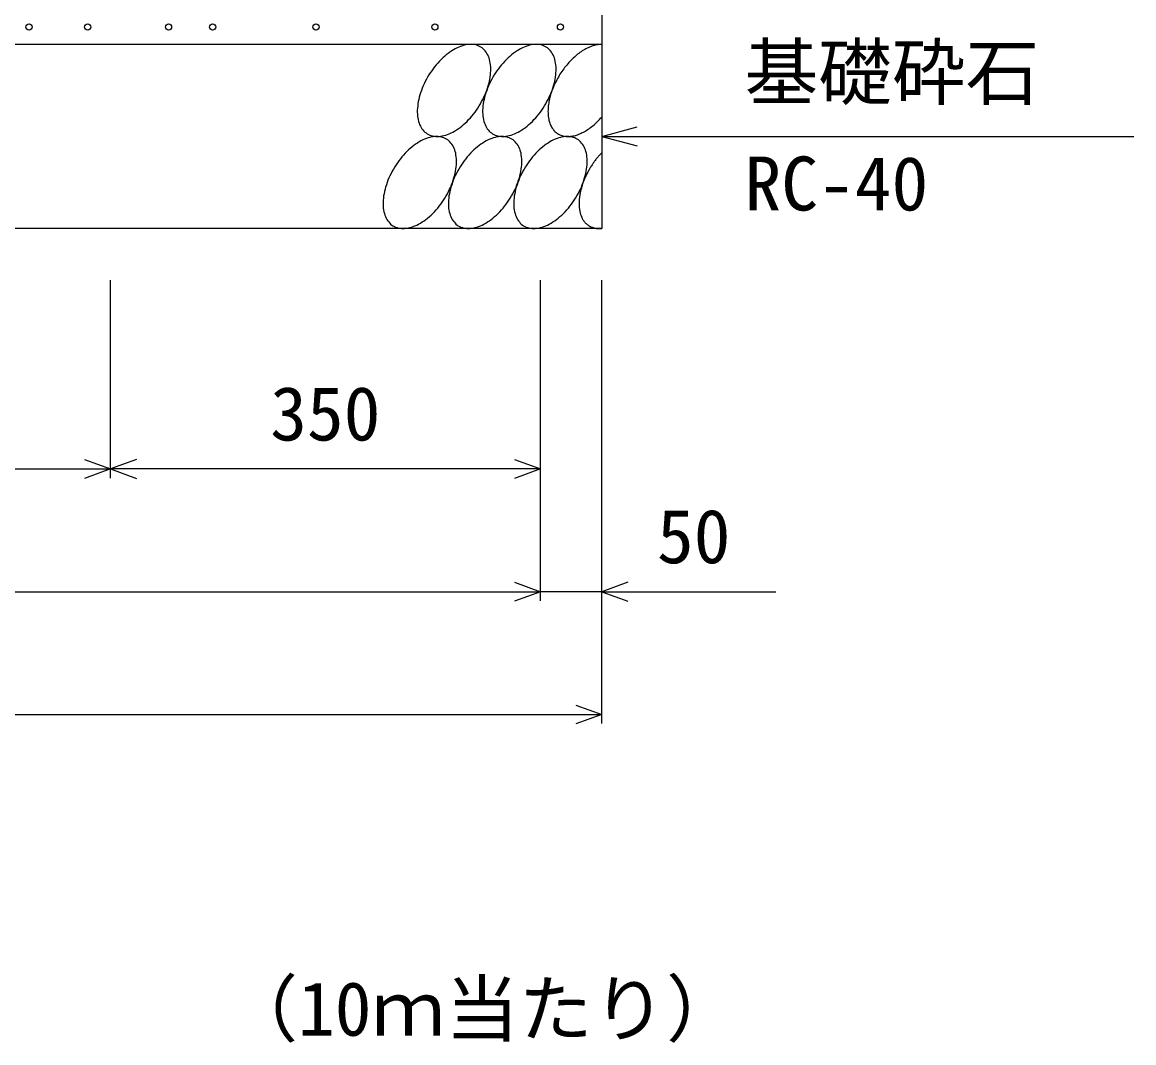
# Model space of a CAD drawing. Units: millimetres, scale not verified. Extents: x -25200 to 25200, y -8910 to 8910.
# Drawn here: x 6965 to 7871, y -6689 to -5858 of the extents above; entities that cross this region are included whole.
import ezdxf
from ezdxf.enums import TextEntityAlignment as Align

# ---------------------------------------------------------------- set-up
doc = ezdxf.new("R2010")
doc.units = ezdxf.units.MM
doc.header["$LTSCALE"] = 30
for name, color, linetype, lineweight in [('0-0_DIM', 7, 'Continuous', 25), ('0-2_HATCH', 6, 'Continuous', 25), ('0-5_OUTLINE', 3, 'Continuous', 25), ('0-6_TXT', 7, 'Continuous', 25)]:
    doc.layers.add(name, color=color, linetype=linetype, lineweight=lineweight)
doc.styles.add('ＭＳ ゴシック', font='')
doc.styles.get('ＭＳ ゴシック').set_extended_font_data('MS Gothic')

msp = doc.modelspace()

# ---------------------------------------------------------------- linework, layer by layer
at = {"layer": '0-0_DIM'}
for p, q in [((7437.28, -5950.76), (7466.26, -5943)), ((7437.28, -5950.76), (7870.59, -5950.76)), ((7437.28, -5950.76), (7466.26, -5958.53)), ((7037.28, -6229.19), (7037.28, -6067.83)), ((7387.28, -6329.19), (7387.28, -6067.83)), ((7437.28, -6429.19), (7437.28, -6067.83)), ((6282.28, -6221.69), (7037.28, -6221.69)), ((7387.28, -6221.69), (7037.28, -6221.69)), ((6282.28, -6321.69), (7387.28, -6321.69)), ((7437.28, -6321.69), (7387.28, -6321.69)), ((7437.28, -6321.69), (7579.07, -6321.69)), ((6232.28, -6421.69), (7437.28, -6421.69))]:
    msp.add_line(p, q, dxfattribs=at)
for points in [[(7016.14, -6214), (7037.28, -6221.69), (7016.14, -6229.39)], [(7058.42, -6214), (7037.28, -6221.69), (7058.42, -6229.39)], [(7366.14, -6214), (7387.28, -6221.69), (7366.14, -6229.39)], [(7366.14, -6314), (7387.28, -6321.69), (7366.14, -6329.39)], [(7458.42, -6314), (7437.28, -6321.69), (7458.42, -6329.39)], [(7416.14, -6414), (7437.28, -6421.69), (7416.14, -6429.39)]]:
    msp.add_lwpolyline(points, dxfattribs=at)
at = {"layer": '0-2_HATCH'}
for points in [[(7338.78, -5877.98), (7337.78, -5877.4), (7336.68, -5876.91), (7335.58, -5876.5), (7334.38, -5876.19), (7333.18, -5875.96), (7331.98, -5875.83), (7330.68, -5875.78), (7329.38, -5875.83), (7327.98, -5875.96), (7326.58, -5876.19), (7325.18, -5876.5), (7323.78, -5876.91), (7322.38, -5877.4), (7320.88, -5877.97), (7319.48, -5878.64), (7317.98, -5879.38), (7316.48, -5880.21), (7315.08, -5881.12), (7313.58, -5882.1), (7312.08, -5883.16), (7310.68, -5884.29), (7309.28, -5885.5), (7307.88, -5886.77), (7306.48, -5888.1), (7305.08, -5889.49), (7303.78, -5890.94), (7302.48, -5892.45), (7301.18, -5894), (7299.98, -5895.6), (7298.78, -5897.25), (7297.68, -5898.93), (7296.58, -5900.65), (7295.48, -5902.4), (7294.48, -5904.17), (7293.58, -5905.97), (7292.68, -5907.78), (7291.88, -5909.61), (7291.08, -5911.44), (7290.38, -5913.28)], [(7346.18, -5889.49), (7345.88, -5888.1), (7345.48, -5886.77), (7344.98, -5885.5), (7344.48, -5884.3), (7343.78, -5883.16), (7343.18, -5882.1), (7342.38, -5881.12), (7341.58, -5880.21), (7340.68, -5879.38), (7339.78, -5878.64), (7338.78, -5877.98)], [(7391.98, -5877.98), (7390.98, -5877.4), (7389.88, -5876.91), (7388.78, -5876.5), (7387.58, -5876.19), (7386.38, -5875.96), (7385.18, -5875.83), (7383.88, -5875.78), (7382.58, -5875.83), (7381.18, -5875.96), (7379.78, -5876.19), (7378.38, -5876.5), (7376.98, -5876.91), (7375.58, -5877.4), (7374.08, -5877.97), (7372.68, -5878.64), (7371.18, -5879.38), (7369.68, -5880.21), (7368.28, -5881.12), (7366.78, -5882.1), (7365.28, -5883.16), (7363.88, -5884.29), (7362.48, -5885.5), (7361.08, -5886.77), (7359.68, -5888.1), (7358.28, -5889.49), (7356.98, -5890.94), (7355.68, -5892.45), (7354.38, -5894), (7353.18, -5895.6), (7351.98, -5897.25), (7350.88, -5898.93), (7349.78, -5900.65), (7348.68, -5902.4), (7347.68, -5904.17), (7346.78, -5905.97), (7345.88, -5907.78), (7345.08, -5909.61), (7344.28, -5911.44), (7343.58, -5913.28)], [(7399.48, -5889.49), (7399.08, -5888.1), (7398.68, -5886.77), (7398.18, -5885.5), (7397.68, -5884.3), (7396.98, -5883.16), (7396.38, -5882.1), (7395.58, -5881.12), (7394.78, -5880.21), (7393.88, -5879.38), (7392.98, -5878.64), (7391.98, -5877.98)], [(7437.28, -5875.78), (7436.38, -5875.79), (7435.58, -5875.84), (7434.68, -5875.93), (7433.78, -5876.05), (7432.88, -5876.22), (7431.98, -5876.42), (7431.08, -5876.66), (7430.08, -5876.94), (7429.18, -5877.25), (7428.18, -5877.6), (7427.28, -5877.99), (7426.28, -5878.42), (7425.38, -5878.88), (7424.38, -5879.37), (7423.48, -5879.9), (7422.48, -5880.47), (7421.48, -5881.07), (7420.58, -5881.7), (7419.58, -5882.36), (7418.68, -5883.06), (7417.68, -5883.79), (7416.78, -5884.55), (7415.88, -5885.33), (7414.98, -5886.15), (7413.98, -5886.99), (7413.08, -5887.87), (7412.18, -5888.76), (7411.38, -5889.68), (7410.48, -5890.63), (7409.58, -5891.6), (7408.78, -5892.59), (7407.98, -5893.61), (7407.08, -5894.64), (7406.28, -5895.69), (7405.58, -5896.77), (7404.78, -5897.85), (7404.08, -5898.96), (7403.28, -5900.08), (7402.58, -5901.21)], [(7313.08, -5948.59), (7314.58, -5947.93), (7316.08, -5947.18), (7317.48, -5946.36), (7318.98, -5945.45), (7320.48, -5944.46), (7321.88, -5943.4), (7323.28, -5942.27), (7324.78, -5941.07), (7326.18, -5939.8), (7327.58, -5938.47), (7328.88, -5937.07), (7330.28, -5935.62), (7331.58, -5934.12), (7332.78, -5932.56), (7334.08, -5930.96), (7335.18, -5929.32), (7336.38, -5927.64), (7337.48, -5925.92), (7338.48, -5924.17), (7339.48, -5922.4), (7340.48, -5920.6), (7341.28, -5918.79), (7342.18, -5916.96), (7342.88, -5915.12), (7343.58, -5913.28), (7344.28, -5911.44), (7344.78, -5909.61), (7345.28, -5907.78), (7345.78, -5905.97), (7346.08, -5904.17), (7346.38, -5902.4), (7346.68, -5900.65), (7346.78, -5898.93), (7346.88, -5897.25), (7346.88, -5895.61), (7346.88, -5894.01), (7346.68, -5892.45), (7346.48, -5890.95), (7346.18, -5889.49)], [(7366.28, -5948.59), (7367.78, -5947.93), (7369.28, -5947.18), (7370.68, -5946.36), (7372.18, -5945.45), (7373.68, -5944.46), (7375.08, -5943.4), (7376.58, -5942.27), (7377.98, -5941.07), (7379.38, -5939.8), (7380.78, -5938.47), (7382.08, -5937.07), (7383.48, -5935.62), (7384.78, -5934.12), (7385.98, -5932.56), (7387.28, -5930.96), (7388.38, -5929.32), (7389.58, -5927.64), (7390.68, -5925.92), (7391.68, -5924.17), (7392.68, -5922.4), (7393.68, -5920.6), (7394.48, -5918.79), (7395.38, -5916.96), (7396.08, -5915.12), (7396.78, -5913.28), (7397.48, -5911.44), (7397.98, -5909.61), (7398.58, -5907.78), (7398.98, -5905.97), (7399.38, -5904.17), (7399.68, -5902.4), (7399.88, -5900.65), (7399.98, -5898.93), (7400.08, -5897.25), (7400.08, -5895.61), (7400.08, -5894.01), (7399.88, -5892.45), (7399.68, -5890.95), (7399.48, -5889.49)], [(7402.58, -5901.21), (7401.98, -5902.35), (7401.28, -5903.51), (7400.68, -5904.68), (7400.08, -5905.85), (7399.48, -5907.03), (7398.88, -5908.22), (7398.38, -5909.42), (7397.88, -5910.61), (7397.38, -5911.81), (7396.88, -5913.02), (7396.48, -5914.22), (7396.08, -5915.42), (7395.68, -5916.62), (7395.38, -5917.82), (7395.08, -5919.01), (7394.78, -5920.19), (7394.48, -5921.37), (7394.28, -5922.54), (7394.08, -5923.7), (7393.88, -5924.85), (7393.78, -5925.99), (7393.68, -5927.12), (7393.58, -5928.23), (7393.58, -5929.32), (7393.48, -5930.4), (7393.58, -5931.46), (7393.58, -5932.5), (7393.68, -5933.53), (7393.78, -5934.53), (7393.88, -5935.51), (7394.08, -5936.47), (7394.28, -5937.4), (7394.48, -5938.31), (7394.78, -5939.19), (7395.08, -5940.05), (7395.38, -5940.88), (7395.68, -5941.68), (7396.08, -5942.45), (7396.48, -5943.19)], [(7290.38, -5913.28), (7289.78, -5915.12), (7289.18, -5916.96), (7288.68, -5918.78), (7288.28, -5920.6), (7287.88, -5922.39), (7287.58, -5924.17), (7287.38, -5925.91), (7287.18, -5927.63), (7287.08, -5929.31), (7287.08, -5930.96), (7287.18, -5932.56), (7287.28, -5934.12), (7287.48, -5935.62), (7287.78, -5937.07), (7288.08, -5938.47), (7288.58, -5939.8), (7288.98, -5941.07), (7289.58, -5942.27), (7290.18, -5943.4), (7290.88, -5944.46), (7291.58, -5945.45), (7292.38, -5946.35), (7293.28, -5947.18), (7294.18, -5947.93), (7295.18, -5948.59), (7296.18, -5949.17), (7297.28, -5949.66), (7298.38, -5950.06), (7299.58, -5950.38), (7300.78, -5950.6), (7302.08, -5950.74), (7303.38, -5950.78), (7304.68, -5950.74), (7305.98, -5950.6), (7307.38, -5950.38), (7308.78, -5950.06), (7310.18, -5949.66), (7311.68, -5949.17), (7313.08, -5948.59)], [(7343.58, -5913.28), (7342.98, -5915.12), (7342.38, -5916.96), (7341.88, -5918.78), (7341.48, -5920.6), (7341.08, -5922.39), (7340.78, -5924.17), (7340.58, -5925.91), (7340.38, -5927.63), (7340.28, -5929.31), (7340.28, -5930.96), (7340.38, -5932.56), (7340.48, -5934.12), (7340.68, -5935.62), (7340.98, -5937.07), (7341.38, -5938.47), (7341.78, -5939.8), (7342.28, -5941.07), (7342.78, -5942.27), (7343.38, -5943.4), (7344.08, -5944.46), (7344.78, -5945.45), (7345.68, -5946.35), (7346.48, -5947.18), (7347.38, -5947.93), (7348.38, -5948.59), (7349.38, -5949.17), (7350.48, -5949.66), (7351.68, -5950.06), (7352.78, -5950.38), (7353.98, -5950.6), (7355.28, -5950.74), (7356.58, -5950.78), (7357.88, -5950.74), (7359.28, -5950.6), (7360.58, -5950.38), (7361.98, -5950.06), (7363.48, -5949.66), (7364.88, -5949.17), (7366.28, -5948.59)], [(7427.28, -5944.17), (7428.18, -5943.47), (7429.18, -5942.74), (7430.08, -5941.98), (7431.08, -5941.19), (7431.98, -5940.37), (7432.88, -5939.53), (7433.78, -5938.66), (7434.68, -5937.76), (7435.58, -5936.83), (7436.38, -5935.89), (7437.28, -5934.92)], [(7396.48, -5943.19), (7396.88, -5943.9), (7397.38, -5944.58), (7397.88, -5945.22), (7398.38, -5945.84), (7398.88, -5946.42), (7399.48, -5946.96), (7400.08, -5947.47), (7400.68, -5947.95), (7401.28, -5948.39), (7401.98, -5948.8), (7402.58, -5949.16), (7403.28, -5949.49), (7404.08, -5949.79), (7404.78, -5950.05), (7405.58, -5950.26), (7406.28, -5950.44), (7407.08, -5950.59), (7407.98, -5950.69), (7408.78, -5950.76), (7409.58, -5950.78), (7410.48, -5950.77), (7411.38, -5950.72), (7412.18, -5950.63), (7413.08, -5950.5), (7413.98, -5950.34), (7414.98, -5950.14), (7415.88, -5949.89), (7416.78, -5949.61), (7417.68, -5949.3), (7418.68, -5948.94), (7419.58, -5948.55), (7420.58, -5948.13), (7421.48, -5947.66), (7422.48, -5947.17), (7423.48, -5946.63), (7424.38, -5946.07), (7425.38, -5945.47), (7426.28, -5944.83), (7427.28, -5944.17)], [(7310.98, -5952.97), (7309.88, -5952.39), (7308.78, -5951.9), (7307.68, -5951.49), (7306.48, -5951.18), (7305.28, -5950.95), (7304.08, -5950.82), (7302.78, -5950.77), (7301.48, -5950.82), (7300.08, -5950.95), (7298.68, -5951.18), (7297.28, -5951.49), (7295.88, -5951.9), (7294.48, -5952.39), (7292.98, -5952.96), (7291.58, -5953.63), (7290.08, -5954.37), (7288.58, -5955.2), (7287.18, -5956.11), (7285.68, -5957.09), (7284.28, -5958.15), (7282.78, -5959.28), (7281.38, -5960.49), (7279.98, -5961.76), (7278.58, -5963.09), (7277.18, -5964.48), (7275.88, -5965.93), (7274.58, -5967.44), (7273.28, -5968.99), (7272.08, -5970.59), (7270.88, -5972.24), (7269.78, -5973.92), (7268.68, -5975.64), (7267.58, -5977.39), (7266.58, -5979.16), (7265.68, -5980.96), (7264.78, -5982.77), (7263.98, -5984.6), (7263.18, -5986.43), (7262.48, -5988.27)], [(7318.38, -5964.49), (7317.98, -5963.09), (7317.58, -5961.76), (7317.08, -5960.49), (7316.58, -5959.29), (7315.88, -5958.15), (7315.28, -5957.09), (7314.48, -5956.11), (7313.68, -5955.2), (7312.78, -5954.37), (7311.88, -5953.63), (7310.98, -5952.97)], [(7364.18, -5952.97), (7363.08, -5952.39), (7361.98, -5951.9), (7360.88, -5951.49), (7359.78, -5951.18), (7358.48, -5950.95), (7357.28, -5950.82), (7355.98, -5950.77), (7354.68, -5950.82), (7353.28, -5950.95), (7351.88, -5951.18), (7350.48, -5951.49), (7349.08, -5951.9), (7347.68, -5952.39), (7346.18, -5952.96), (7344.78, -5953.63), (7343.28, -5954.37), (7341.78, -5955.2), (7340.38, -5956.11), (7338.88, -5957.09), (7337.48, -5958.15), (7335.98, -5959.28), (7334.58, -5960.49), (7333.18, -5961.76), (7331.78, -5963.09), (7330.38, -5964.48), (7329.08, -5965.93), (7327.78, -5967.44), (7326.48, -5968.99), (7325.28, -5970.59), (7324.08, -5972.24), (7322.98, -5973.92), (7321.88, -5975.64), (7320.78, -5977.39), (7319.88, -5979.16), (7318.88, -5980.96), (7317.98, -5982.77), (7317.18, -5984.6), (7316.38, -5986.43), (7315.68, -5988.27)], [(7371.58, -5964.49), (7371.18, -5963.09), (7370.78, -5961.76), (7370.28, -5960.49), (7369.78, -5959.29), (7369.18, -5958.15), (7368.48, -5957.09), (7367.68, -5956.11), (7366.88, -5955.2), (7366.08, -5954.37), (7365.08, -5953.63), (7364.18, -5952.97)], [(7417.38, -5952.97), (7416.28, -5952.39), (7415.28, -5951.9), (7414.08, -5951.49), (7412.98, -5951.18), (7411.68, -5950.95), (7410.48, -5950.82), (7409.18, -5950.77), (7407.88, -5950.82), (7406.48, -5950.95), (7405.18, -5951.18), (7403.78, -5951.49), (7402.28, -5951.9), (7400.88, -5952.39), (7399.38, -5952.96), (7397.98, -5953.63), (7396.48, -5954.37), (7395.08, -5955.2), (7393.58, -5956.11), (7392.08, -5957.09), (7390.68, -5958.15), (7389.18, -5959.28), (7387.78, -5960.49), (7386.38, -5961.76), (7384.98, -5963.09), (7383.58, -5964.48), (7382.28, -5965.93), (7380.98, -5967.44), (7379.78, -5968.99), (7378.48, -5970.59), (7377.28, -5972.24), (7376.18, -5973.92), (7375.08, -5975.64), (7374.08, -5977.39), (7373.08, -5979.16), (7372.08, -5980.96), (7371.18, -5982.77), (7370.38, -5984.6), (7369.68, -5986.43), (7368.88, -5988.27)], [(7424.78, -5964.49), (7424.38, -5963.09), (7423.98, -5961.76), (7423.48, -5960.49), (7422.98, -5959.29), (7422.38, -5958.15), (7421.68, -5957.09), (7420.88, -5956.11), (7420.08, -5955.2), (7419.28, -5954.37), (7418.28, -5953.63), (7417.38, -5952.97)], [(7285.18, -6023.58), (7286.68, -6022.92), (7288.18, -6022.17), (7289.58, -6021.35), (7291.08, -6020.44), (7292.58, -6019.45), (7293.98, -6018.39), (7295.48, -6017.26), (7296.88, -6016.06), (7298.28, -6014.79), (7299.68, -6013.46), (7300.98, -6012.06), (7302.38, -6010.61), (7303.68, -6009.11), (7304.88, -6007.55), (7306.18, -6005.95), (7307.28, -6004.31), (7308.48, -6002.63), (7309.58, -6000.91), (7310.58, -5999.16), (7311.58, -5997.39), (7312.58, -5995.59), (7313.38, -5993.78), (7314.28, -5991.95), (7314.98, -5990.12), (7315.68, -5988.28), (7316.38, -5986.44), (7316.88, -5984.6), (7317.48, -5982.77), (7317.88, -5980.96), (7318.28, -5979.16), (7318.58, -5977.39), (7318.78, -5975.64), (7318.88, -5973.92), (7318.98, -5972.24), (7318.98, -5970.6), (7318.98, -5969), (7318.78, -5967.44), (7318.58, -5965.94), (7318.38, -5964.49)], [(7338.48, -6023.58), (7339.88, -6022.92), (7341.38, -6022.17), (7342.78, -6021.35), (7344.28, -6020.44), (7345.78, -6019.45), (7347.18, -6018.39), (7348.68, -6017.26), (7350.08, -6016.06), (7351.48, -6014.79), (7352.88, -6013.46), (7354.18, -6012.06), (7355.58, -6010.61), (7356.88, -6009.11), (7358.08, -6007.55), (7359.38, -6005.95), (7360.58, -6004.31), (7361.68, -6002.63), (7362.78, -6000.91), (7363.78, -5999.16), (7364.78, -5997.39), (7365.78, -5995.59), (7366.68, -5993.78), (7367.48, -5991.95), (7368.18, -5990.12), (7368.88, -5988.28), (7369.58, -5986.44), (7370.18, -5984.6), (7370.68, -5982.77), (7371.08, -5980.96), (7371.48, -5979.16), (7371.78, -5977.39), (7371.98, -5975.64), (7372.08, -5973.92), (7372.18, -5972.24), (7372.18, -5970.6), (7372.18, -5969), (7371.98, -5967.44), (7371.78, -5965.94), (7371.58, -5964.49)], [(7391.68, -6023.58), (7393.08, -6022.92), (7394.58, -6022.17), (7396.08, -6021.35), (7397.48, -6020.44), (7398.98, -6019.45), (7400.38, -6018.39), (7401.88, -6017.26), (7403.28, -6016.06), (7404.68, -6014.79), (7406.08, -6013.46), (7407.48, -6012.06), (7408.78, -6010.61), (7410.08, -6009.11), (7411.38, -6007.55), (7412.58, -6005.95), (7413.78, -6004.31), (7414.88, -6002.63), (7415.98, -6000.91), (7416.98, -5999.16), (7417.98, -5997.39), (7418.98, -5995.59), (7419.88, -5993.78), (7420.68, -5991.95), (7421.48, -5990.12), (7422.18, -5988.28), (7422.78, -5986.44), (7423.38, -5984.6), (7423.88, -5982.77), (7424.28, -5980.96), (7424.68, -5979.16), (7424.98, -5977.39), (7425.18, -5975.64), (7425.38, -5973.92), (7425.38, -5972.24), (7425.48, -5970.6), (7425.38, -5969), (7425.28, -5967.44), (7425.08, -5965.94), (7424.78, -5964.49)], [(7437.28, -5964.02), (7436.78, -5964.55), (7436.28, -5965.09), (7435.78, -5965.63), (7435.28, -5966.19), (7434.78, -5966.75), (7434.28, -5967.32), (7433.78, -5967.89), (7433.38, -5968.47), (7432.88, -5969.06), (7432.38, -5969.66), (7431.98, -5970.26), (7431.48, -5970.87), (7431.08, -5971.48), (7430.58, -5972.1), (7430.18, -5972.73), (7429.78, -5973.36), (7429.38, -5973.99), (7428.88, -5974.63), (7428.48, -5975.28), (7428.08, -5975.93), (7427.68, -5976.58), (7427.38, -5977.24), (7426.98, -5977.9), (7426.58, -5978.57), (7426.18, -5979.23), (7425.88, -5979.9), (7425.48, -5980.58), (7425.18, -5981.26), (7424.78, -5981.93), (7424.48, -5982.61), (7424.18, -5983.3), (7423.88, -5983.98), (7423.58, -5984.67), (7423.28, -5985.36), (7422.98, -5986.04), (7422.68, -5986.73), (7422.48, -5987.42), (7422.18, -5988.11), (7421.98, -5988.8)], [(7262.48, -5988.27), (7261.88, -5990.11), (7261.28, -5991.95), (7260.78, -5993.77), (7260.38, -5995.59), (7259.98, -5997.38), (7259.68, -5999.16), (7259.48, -6000.91), (7259.28, -6002.62), (7259.18, -6004.31), (7259.18, -6005.95), (7259.28, -6007.55), (7259.38, -6009.11), (7259.58, -6010.61), (7259.88, -6012.06), (7260.28, -6013.46), (7260.68, -6014.79), (7261.18, -6016.06), (7261.68, -6017.26), (7262.28, -6018.39), (7262.98, -6019.45), (7263.78, -6020.44), (7264.58, -6021.34), (7265.38, -6022.17), (7266.28, -6022.92), (7267.28, -6023.58), (7268.38, -6024.16), (7269.38, -6024.65), (7270.58, -6025.05), (7271.68, -6025.37), (7272.88, -6025.59), (7274.18, -6025.73), (7275.48, -6025.77), (7276.78, -6025.73), (7278.18, -6025.59), (7279.48, -6025.37), (7280.88, -6025.05), (7282.38, -6024.65), (7283.78, -6024.16), (7285.18, -6023.58)], [(7315.68, -5988.27), (7315.08, -5990.11), (7314.48, -5991.95), (7313.98, -5993.77), (7313.58, -5995.59), (7313.18, -5997.38), (7312.88, -5999.16), (7312.68, -6000.91), (7312.48, -6002.62), (7312.48, -6004.31), (7312.38, -6005.95), (7312.48, -6007.55), (7312.58, -6009.11), (7312.78, -6010.61), (7313.08, -6012.06), (7313.48, -6013.46), (7313.88, -6014.79), (7314.38, -6016.06), (7314.88, -6017.26), (7315.48, -6018.39), (7316.18, -6019.45), (7316.98, -6020.44), (7317.78, -6021.34), (7318.58, -6022.17), (7319.58, -6022.92), (7320.48, -6023.58), (7321.58, -6024.16), (7322.58, -6024.65), (7323.78, -6025.05), (7324.88, -6025.37), (7326.18, -6025.59), (7327.38, -6025.73), (7328.68, -6025.77), (7329.98, -6025.73), (7331.38, -6025.59), (7332.68, -6025.37), (7334.08, -6025.05), (7335.58, -6024.65), (7336.98, -6024.16), (7338.48, -6023.58)], [(7368.88, -5988.27), (7368.28, -5990.11), (7367.68, -5991.95), (7367.18, -5993.77), (7366.78, -5995.59), (7366.38, -5997.38), (7366.08, -5999.16), (7365.88, -6000.91), (7365.78, -6002.62), (7365.68, -6004.31), (7365.68, -6005.95), (7365.68, -6007.55), (7365.78, -6009.11), (7366.08, -6010.61), (7366.28, -6012.06), (7366.68, -6013.46), (7367.08, -6014.79), (7367.58, -6016.06), (7368.08, -6017.26), (7368.68, -6018.39), (7369.38, -6019.45), (7370.18, -6020.44), (7370.98, -6021.34), (7371.78, -6022.17), (7372.78, -6022.92), (7373.68, -6023.58), (7374.78, -6024.16), (7375.78, -6024.65), (7376.98, -6025.05), (7378.08, -6025.37), (7379.38, -6025.59), (7380.58, -6025.73), (7381.88, -6025.77), (7383.18, -6025.73), (7384.58, -6025.59), (7385.98, -6025.37), (7387.38, -6025.05), (7388.78, -6024.65), (7390.18, -6024.16), (7391.68, -6023.58)], [(7421.98, -5988.8), (7421.68, -5989.49), (7421.48, -5990.18), (7421.28, -5990.87), (7421.08, -5991.56), (7420.88, -5992.24), (7420.68, -5992.93), (7420.48, -5993.61), (7420.28, -5994.29), (7420.08, -5994.97), (7419.98, -5995.65), (7419.78, -5996.33), (7419.68, -5997), (7419.58, -5997.67), (7419.48, -5998.34), (7419.38, -5999), (7419.28, -5999.66), (7419.18, -6000.31), (7419.08, -6000.96), (7418.98, -6001.61), (7418.98, -6002.25), (7418.88, -6002.89), (7418.88, -6003.52), (7418.88, -6004.15), (7418.88, -6004.77), (7418.88, -6005.39), (7418.88, -6006), (7418.88, -6006.61), (7418.88, -6007.21), (7418.88, -6007.8), (7418.98, -6008.38), (7418.98, -6008.96), (7419.08, -6009.53), (7419.18, -6010.1), (7419.28, -6010.66), (7419.38, -6011.21), (7419.48, -6011.75), (7419.58, -6012.28), (7419.68, -6012.81), (7419.78, -6013.33)], [(7419.78, -6013.33), (7419.98, -6013.83), (7420.08, -6014.33), (7420.28, -6014.83), (7420.48, -6015.31), (7420.68, -6015.78), (7420.88, -6016.25), (7421.08, -6016.7), (7421.28, -6017.15), (7421.48, -6017.58), (7421.68, -6018.01), (7421.98, -6018.42), (7422.18, -6018.83), (7422.48, -6019.22), (7422.68, -6019.61), (7422.98, -6019.98), (7423.28, -6020.34), (7423.58, -6020.7), (7423.88, -6021.04), (7424.18, -6021.37), (7424.48, -6021.69), (7424.78, -6021.99), (7425.18, -6022.29), (7425.48, -6022.57), (7425.88, -6022.85), (7426.18, -6023.11), (7426.58, -6023.36), (7426.98, -6023.6), (7427.38, -6023.82), (7427.68, -6024.03), (7428.08, -6024.24), (7428.48, -6024.43), (7428.88, -6024.6), (7429.38, -6024.77), (7429.78, -6024.92), (7430.18, -6025.06), (7430.58, -6025.19), (7431.08, -6025.3), (7431.48, -6025.41), (7431.98, -6025.5)], [(7431.98, -6025.5), (7432.38, -6025.57), (7432.88, -6025.64), (7433.38, -6025.69), (7433.78, -6025.73), (7434.28, -6025.76), (7434.78, -6025.77), (7435.28, -6025.77), (7435.78, -6025.76), (7436.28, -6025.74), (7436.78, -6025.7), (7437.28, -6025.65)]]:
    msp.add_lwpolyline(points, dxfattribs=at)
for centre in [(6970.85, -5861.62), (7018.66, -5861.62), (7084.52, -5861.62), (7120.4, -5861.62), (7204.52, -5861.62), (7301.42, -5861.62), (7403.66, -5861.62)]:
    msp.add_circle(centre, 2.5, dxfattribs=at)
at = {"layer": '0-5_OUTLINE'}
for p, q in [((7437.28, -5775.76), (7437.28, -6025.76)), ((7437.28, -5875.76), (6232.28, -5875.76)), ((7437.28, -6025.76), (6232.28, -6025.76))]:
    msp.add_line(p, q, dxfattribs=at)

# ---------------------------------------------------------------- texts
at = {"layer": '0-0_DIM', "style": 'ＭＳ ゴシック'}
for s, p in [('基礎砕石', (7553.6, -5933.59)), ('RC-40', (7553.6, -6024.28)), ('350', (7167.28, -6211.69)), ('50', (7482.28, -6311.69))]:
    msp.add_text(s, height=43.99, dxfattribs=at).set_placement(p, align=Align.BOTTOM_LEFT)
at = {"layer": '0-6_TXT', "style": 'ＭＳ ゴシック'}
msp.add_text('（10ｍ当たり）', height=43.99, dxfattribs=at).set_placement((7129.91, -6696.64), align=Align.BOTTOM_LEFT)

doc.saveas('drawing.dxf')
